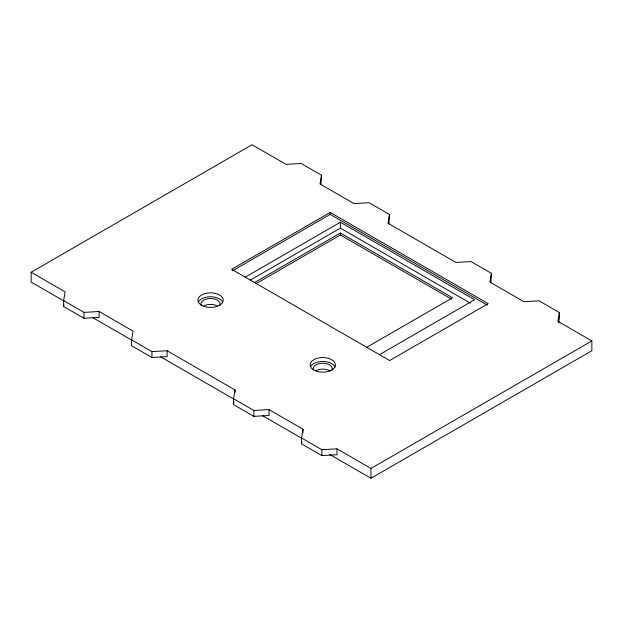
<?xml version="1.0" encoding="UTF-8"?>
<svg xmlns="http://www.w3.org/2000/svg" width="623" height="623" viewBox="0 0 623 623"><rect width="100%" height="100%" fill="white"/><g stroke="black" fill="none" stroke-linecap="round" stroke-linejoin="round"><path stroke-width="0.93" d="M63.601 300.613L83.988 312.38L99.112 311.5L99.112 317.387L83.988 318.267L63.601 306.5L63.601 300.613L65.135 291.883L31.15 272.259L31.15 282.071L63.951 301.01M63.601 306.5L63.912 304.748M131.57 339.846L151.957 351.621L167.081 350.741L167.081 356.621L151.957 357.509L131.57 345.734L131.57 339.846L133.096 331.117L99.112 311.5M233.508 398.704L253.904 410.479L269.019 409.599L269.019 415.479L253.904 416.366L233.508 404.592L233.508 398.704L235.042 389.975L167.081 350.741M233.508 404.592L233.968 401.975M31.15 272.259L252.035 144.738L286.012 164.355L301.135 163.475L321.523 175.242L319.996 183.972L353.981 203.596L369.096 202.709L389.492 214.483L388.877 223.859M320.915 184.626L321.523 175.242M301.477 437.946L321.865 449.72L336.988 448.833L336.988 454.72L321.865 455.6L301.477 443.833L301.477 437.946L303.004 429.216L269.019 409.599M301.477 443.833L301.781 442.089M389.492 214.483L387.958 223.213L455.919 262.454L471.043 261.567L491.43 273.341L490.823 282.717M491.43 273.341L489.904 282.071L523.888 301.688L539.012 300.808L559.399 312.582L559.399 318.462L558.636 322.831M559.399 312.582L557.865 321.312L591.85 340.929L591.85 350.741L370.965 478.262L329.754 454.471M315.947 370.786L316.398 370.49A9.61 5.552 0 0 1 328.08 370.039L329.964 370.997M330.19 212.42L231.639 269.315L389.655 360.546L488.206 303.65L330.19 212.42L330.19 214.382L487.365 305.13M232.488 270.795L330.19 214.382M245.236 277.165L340.384 222.232L474.609 299.725L379.462 354.666M250.29 280.132L340.384 228.119L470.42 303.191M254.573 282.569L340.384 233.025L452.524 297.763L366.713 347.307M256.255 283.558L340.384 234.988L451.691 299.242M336.988 448.833L370.965 468.457L591.85 340.929M92.554 317.52L132.084 340.345M160.687 356.854L233.866 399.109M262.462 415.619L301.991 438.444M370.965 468.457L370.965 478.262M340.384 222.232L340.384 228.119M340.384 233.025L340.384 234.988M321.865 449.72L321.865 455.6M303.004 429.216L303.004 432.58M253.904 410.479L253.904 416.366M235.042 389.975L235.042 392.498M151.957 351.621L151.957 357.509M83.988 312.38L83.988 318.267M203.76 306.018A9.61 5.552 0 0 1 217.357 306.018M313.314 369.86A9.61 5.552 0 0 1 323.36 363.232A9.61 5.552 0 0 1 331.849 370.553M201.276 305.488A9.61 5.552 0 0 1 210.558 298.503A9.61 5.552 0 0 1 219.841 305.488M310.768 366.433A12.639 7.297 0 0 1 323.563 361.488A12.639 7.297 0 0 1 335.135 367.344M198.348 302.163A12.639 7.297 0 0 1 210.558 296.758A12.639 7.297 0 0 1 222.769 302.163M333.258 368.894L331.086 370.335A12.639 7.297 0 0 1 315.729 370.919L313.244 369.665A12.639 7.297 0 0 1 313.603 359.806A12.639 7.297 0 0 1 330.649 359.152A12.639 7.297 0 0 1 333.258 368.894M201.618 305.293A12.639 7.297 0 0 0 222.769 302.015A12.639 7.297 0 0 0 207.288 293.083A12.639 7.297 0 0 0 201.618 305.293"/></g></svg>
